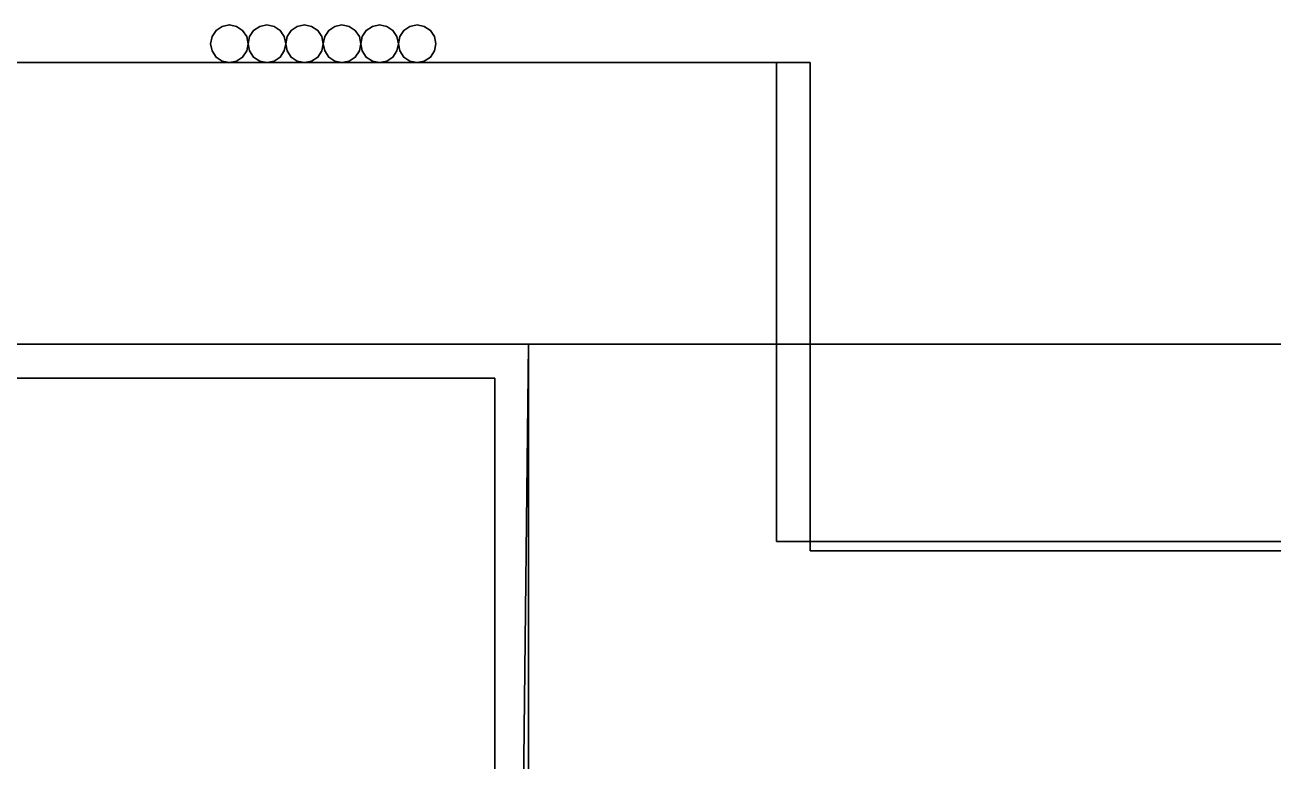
# Model space of a CAD drawing. Extents: x 0 to 6014, y -2463 to 0.
# Drawn here: x 665 to 1330, y -392 to 0 of the extents above; entities that cross this region are included whole.
import ezdxf

# ---------------------------------------------------------------- set-up
doc = ezdxf.new("R2010")
doc.units = 0
for name, color, linetype in [('LAYER0', 7, 'CONTINUOUS'), ('LAYER1', 7, 'CONTINUOUS'), ('LAYER280', 251, 'CONTINUOUS'), ('LAYER281', 251, 'CONTINUOUS'), ('LAYER282', 7, 'CONTINUOUS'), ('LAYER283', 7, 'CONTINUOUS'), ('LAYER284', 7, 'CONTINUOUS'), ('LAYER285', 7, 'CONTINUOUS'), ('LAYER286', 7, 'CONTINUOUS'), ('LAYER287', 7, 'CONTINUOUS'), ('LAYER383', 7, 'CONTINUOUS'), ('LAYER565', 7, 'CONTINUOUS'), ('LAYER568', 7, 'CONTINUOUS')]:
    doc.layers.add(name, color=color, linetype=linetype)

msp = doc.modelspace()

# ---------------------------------------------------------------- linework, layer by layer
at = {"layer": 'LAYER0'}
for points, invisible_edges in [([(1065, -20), (0, -1850), (0, -20), (1065, -20)], 1), ([(0, -1850), (1065, -20), (1065, -275), (0, -1850)], 5), ([(0, -20, 5), (1065, -20), (0, -20), (0, -20, 5)], 1), ([(1065, -20), (0, -20, 5), (1065, -20, 5), (1065, -20)], 1), ([(2107, -1850, 5), (0, -20, 5), (0, -1850, 5), (2107, -1850, 5)], 1), ([(0, -20, 5), (2107, -1850, 5), (1065, -275, 5), (0, -20, 5)], 7), ([(1065, -20, 5), (0, -20, 5), (1065, -275, 5), (1065, -20, 5)], 2), ([(1065, -20), (1065, -275, 5), (1065, -275), (1065, -20)], 1), ([(1065, -275, 5), (1065, -20), (1065, -20, 5), (1065, -275, 5)], 1), ([(0, -1850), (1065, -275), (2107, -1850), (0, -1850)], 3), ([(2107, -1850), (1065, -275), (1510, -275), (2107, -1850)], 5), ([(1065, -275, 5), (1510, -275), (1065, -275), (1065, -275, 5)], 1), ([(1510, -275), (1065, -275, 5), (1510, -275, 5), (1510, -275)], 1), ([(1065, -275, 5), (2107, -1850, 5), (1510, -275, 5), (1065, -275, 5)], 3)]:
    msp.add_3dface(points, dxfattribs=dict(at, invisible_edges=invisible_edges))
at = {"layer": 'LAYER1'}
for points, invisible_edges in [([(150, -170, 5), (0, -20, 5), (1083, -20, 5), (150, -170, 5)], 5), ([(0, -20, 2554), (1083, -20, 5), (0, -20, 5), (0, -20, 2554)], 1), ([(1083, -20, 5), (0, -20, 2554), (1083, -20, 2554), (1083, -20, 5)], 1), ([(150, -170, 5), (1083, -20, 5), (933, -170, 5), (150, -170, 5)], 3), ([(933, -170, 5), (1083, -20, 5), (933, -430, 5), (933, -170, 5)], 3), ([(933, -430, 5), (1083, -20, 5), (1083, -280, 5), (933, -430, 5)], 5), ([(1083, -20, 5), (1083, -280, 2554), (1083, -280, 5), (1083, -20, 5)], 1), ([(1083, -280, 2554), (1083, -20, 5), (1083, -20, 2554), (1083, -280, 2554)], 1), ([(933, -170, 2554), (150, -170, 5), (933, -170, 5), (933, -170, 2554)], 1), ([(150, -170, 5), (933, -170, 2554), (150, -170, 2554), (150, -170, 5)], 1), ([(933, -170, 2554), (933, -430, 5), (933, -430, 2554), (933, -170, 2554)], 1), ([(933, -430, 5), (933, -170, 2554), (933, -170, 5), (933, -430, 5)], 1), ([(933, -430, 5), (1083, -280, 5), (1658, -430, 5), (933, -430, 5)], 3), ([(1658, -430, 5), (1083, -280, 5), (1508, -280, 5), (1658, -430, 5)], 5), ([(1083, -280, 2554), (1508, -280, 5), (1083, -280, 5), (1083, -280, 2554)], 1), ([(1508, -280, 5), (1083, -280, 2554), (1508, -280, 2554), (1508, -280, 5)], 1)]:
    msp.add_3dface(points, dxfattribs=dict(at, invisible_edges=invisible_edges))
at = {"layer": 'LAYER280', "invisible_edges": 1}
for points in [[(933, -170, 1505), (253, -420, 1505), (253, -170, 1505), (933, -170, 1505)], [(253, -420, 1505), (933, -170, 1505), (933, -420, 1505), (253, -420, 1505)], [(253, -170, 1530), (933, -170, 1505), (253, -170, 1505), (253, -170, 1530)], [(933, -170, 1505), (253, -170, 1530), (933, -170, 1530), (933, -170, 1505)], [(933, -420, 1530), (253, -170, 1530), (253, -420, 1530), (933, -420, 1530)], [(253, -170, 1530), (933, -420, 1530), (933, -170, 1530), (253, -170, 1530)], [(933, -170, 1505), (933, -420, 1530), (933, -420, 1505), (933, -170, 1505)], [(933, -420, 1530), (933, -170, 1505), (933, -170, 1530), (933, -420, 1530)]]:
    msp.add_3dface(points, dxfattribs=at)
at = {"layer": 'LAYER281', "invisible_edges": 1}
for points in [[(933, -170, 1930), (253, -420, 1930), (253, -170, 1930), (933, -170, 1930)], [(253, -420, 1930), (933, -170, 1930), (933, -420, 1930), (253, -420, 1930)], [(253, -170, 1955), (933, -170, 1930), (253, -170, 1930), (253, -170, 1955)], [(933, -170, 1930), (253, -170, 1955), (933, -170, 1955), (933, -170, 1930)], [(933, -420, 1955), (253, -170, 1955), (253, -420, 1955), (933, -420, 1955)], [(253, -170, 1955), (933, -420, 1955), (933, -170, 1955), (253, -170, 1955)], [(933, -170, 1930), (933, -420, 1955), (933, -420, 1930), (933, -170, 1930)], [(933, -420, 1955), (933, -170, 1930), (933, -170, 1955), (933, -420, 1955)]]:
    msp.add_3dface(points, dxfattribs=at)
at = {"layer": 'LAYER282'}
for points, invisible_edges in [([(864.3811, -13.8201, 1855), (864.3911, -6.1799, 1855), (863.6311, -10, 1855), (864.3811, -13.8201, 1855)], 1), ([(864.3811, -13.8201, 2043), (864.3911, -6.1799, 2043), (863.6311, -10, 2043), (864.3811, -13.8201, 2043)], 1), ([(866.551, -17.0601, 1855), (864.3911, -6.1799, 1855), (864.3811, -13.8201, 1855), (866.551, -17.0601, 1855)], 3), ([(866.551, -17.0601, 2043), (864.3911, -6.1799, 2043), (864.3811, -13.8201, 2043), (866.551, -17.0601, 2043)], 3), ([(866.551, -17.0601, 1855), (866.551, -2.9299, 1855), (864.3911, -6.1799, 1855), (866.551, -17.0601, 1855)], 5), ([(866.551, -17.0601, 2043), (866.551, -2.9299, 2043), (864.3911, -6.1799, 2043), (866.551, -17.0601, 2043)], 5), ([(869.781, -19.23, 1855), (869.781, -0.76, 1855), (866.551, -2.9299, 1855), (869.781, -19.23, 1855)], 5), ([(869.781, -19.23, 2043), (869.781, -0.76, 2043), (866.551, -2.9299, 2043), (869.781, -19.23, 2043)], 5), ([(869.781, -19.23, 1855), (866.551, -2.9299, 1855), (866.551, -17.0601, 1855), (869.781, -19.23, 1855)], 3), ([(869.781, -19.23, 2043), (866.551, -2.9299, 2043), (866.551, -17.0601, 2043), (869.781, -19.23, 2043)], 3), ([(873.6011, -20, 1855), (873.6011, 0, 1855), (869.781, -0.76, 1855), (873.6011, -20, 1855)], 5), ([(873.6011, -20, 2043), (873.6011, 0, 2043), (869.781, -0.76, 2043), (873.6011, -20, 2043)], 5), ([(873.6011, -20, 1855), (869.781, -0.76, 1855), (869.781, -19.23, 1855), (873.6011, -20, 1855)], 3), ([(873.6011, -20, 2043), (869.781, -0.76, 2043), (869.781, -19.23, 2043), (873.6011, -20, 2043)], 3), ([(877.4412, -19.24, 1855), (877.4412, -0.76, 1855), (873.6011, 0, 1855), (877.4412, -19.24, 1855)], 5), ([(877.4412, -19.24, 1855), (873.6011, 0, 1855), (873.6011, -20, 1855), (877.4412, -19.24, 1855)], 3), ([(877.4412, -19.24, 2043), (877.4412, -0.76, 2043), (873.6011, 0, 2043), (877.4412, -19.24, 2043)], 5), ([(877.4412, -19.24, 2043), (873.6011, 0, 2043), (873.6011, -20, 2043), (877.4412, -19.24, 2043)], 3), ([(880.6912, -17.0801, 1855), (880.6912, -2.9199, 1855), (877.4412, -0.76, 1855), (880.6912, -17.0801, 1855)], 5), ([(880.6912, -17.0801, 1855), (877.4412, -0.76, 1855), (877.4412, -19.24, 1855), (880.6912, -17.0801, 1855)], 3), ([(880.6912, -17.0801, 2043), (880.6912, -2.9199, 2043), (877.4412, -0.76, 2043), (880.6912, -17.0801, 2043)], 5), ([(880.6912, -17.0801, 2043), (877.4412, -0.76, 2043), (877.4412, -19.24, 2043), (880.6912, -17.0801, 2043)], 3), ([(882.8611, -13.8301, 1855), (882.8611, -6.1699, 1855), (880.6912, -2.9199, 1855), (882.8611, -13.8301, 1855)], 5), ([(882.8611, -13.8301, 1855), (880.6912, -2.9199, 1855), (880.6912, -17.0801, 1855), (882.8611, -13.8301, 1855)], 3), ([(882.8611, -13.8301, 2043), (882.8611, -6.1699, 2043), (880.6912, -2.9199, 2043), (882.8611, -13.8301, 2043)], 5), ([(882.8611, -13.8301, 2043), (880.6912, -2.9199, 2043), (880.6912, -17.0801, 2043), (882.8611, -13.8301, 2043)], 3), ([(882.8611, -6.1699, 1855), (882.8611, -13.8301, 1855), (883.6311, -10, 1855), (882.8611, -6.1699, 1855)], 1), ([(882.8611, -6.1699, 2043), (882.8611, -13.8301, 2043), (883.6311, -10, 2043), (882.8611, -6.1699, 2043)], 1)]:
    msp.add_3dface(points, dxfattribs=dict(at, invisible_edges=invisible_edges))
at = {"layer": 'LAYER283'}
for points, invisible_edges in [([(844.3811, -13.8201, 1855), (844.3911, -6.1799, 1855), (843.6311, -10, 1855), (844.3811, -13.8201, 1855)], 1), ([(844.3811, -13.8201, 2043), (844.3911, -6.1799, 2043), (843.6311, -10, 2043), (844.3811, -13.8201, 2043)], 1), ([(846.551, -17.0601, 1855), (844.3911, -6.1799, 1855), (844.3811, -13.8201, 1855), (846.551, -17.0601, 1855)], 3), ([(846.551, -17.0601, 2043), (844.3911, -6.1799, 2043), (844.3811, -13.8201, 2043), (846.551, -17.0601, 2043)], 3), ([(846.551, -17.0601, 1855), (846.551, -2.9299, 1855), (844.3911, -6.1799, 1855), (846.551, -17.0601, 1855)], 5), ([(846.551, -17.0601, 2043), (846.551, -2.9299, 2043), (844.3911, -6.1799, 2043), (846.551, -17.0601, 2043)], 5), ([(849.781, -19.23, 1855), (849.781, -0.76, 1855), (846.551, -2.9299, 1855), (849.781, -19.23, 1855)], 5), ([(849.781, -19.23, 2043), (849.781, -0.76, 2043), (846.551, -2.9299, 2043), (849.781, -19.23, 2043)], 5), ([(849.781, -19.23, 1855), (846.551, -2.9299, 1855), (846.551, -17.0601, 1855), (849.781, -19.23, 1855)], 3), ([(849.781, -19.23, 2043), (846.551, -2.9299, 2043), (846.551, -17.0601, 2043), (849.781, -19.23, 2043)], 3), ([(853.6011, -20, 1855), (853.6011, 0, 1855), (849.781, -0.76, 1855), (853.6011, -20, 1855)], 5), ([(853.6011, -20, 2043), (853.6011, 0, 2043), (849.781, -0.76, 2043), (853.6011, -20, 2043)], 5), ([(853.6011, -20, 1855), (849.781, -0.76, 1855), (849.781, -19.23, 1855), (853.6011, -20, 1855)], 3), ([(853.6011, -20, 2043), (849.781, -0.76, 2043), (849.781, -19.23, 2043), (853.6011, -20, 2043)], 3), ([(857.4412, -19.24, 1855), (857.4412, -0.76, 1855), (853.6011, 0, 1855), (857.4412, -19.24, 1855)], 5), ([(857.4412, -19.24, 1855), (853.6011, 0, 1855), (853.6011, -20, 1855), (857.4412, -19.24, 1855)], 3), ([(857.4412, -19.24, 2043), (857.4412, -0.76, 2043), (853.6011, 0, 2043), (857.4412, -19.24, 2043)], 5), ([(857.4412, -19.24, 2043), (853.6011, 0, 2043), (853.6011, -20, 2043), (857.4412, -19.24, 2043)], 3), ([(860.6912, -17.0801, 1855), (860.6912, -2.9199, 1855), (857.4412, -0.76, 1855), (860.6912, -17.0801, 1855)], 5), ([(860.6912, -17.0801, 1855), (857.4412, -0.76, 1855), (857.4412, -19.24, 1855), (860.6912, -17.0801, 1855)], 3), ([(860.6912, -17.0801, 2043), (860.6912, -2.9199, 2043), (857.4412, -0.76, 2043), (860.6912, -17.0801, 2043)], 5), ([(860.6912, -17.0801, 2043), (857.4412, -0.76, 2043), (857.4412, -19.24, 2043), (860.6912, -17.0801, 2043)], 3), ([(862.8611, -13.8301, 1855), (862.8611, -6.1699, 1855), (860.6912, -2.9199, 1855), (862.8611, -13.8301, 1855)], 5), ([(862.8611, -13.8301, 1855), (860.6912, -2.9199, 1855), (860.6912, -17.0801, 1855), (862.8611, -13.8301, 1855)], 3), ([(862.8611, -13.8301, 2043), (862.8611, -6.1699, 2043), (860.6912, -2.9199, 2043), (862.8611, -13.8301, 2043)], 5), ([(862.8611, -13.8301, 2043), (860.6912, -2.9199, 2043), (860.6912, -17.0801, 2043), (862.8611, -13.8301, 2043)], 3), ([(862.8611, -6.1699, 1855), (862.8611, -13.8301, 1855), (863.6311, -10, 1855), (862.8611, -6.1699, 1855)], 1), ([(862.8611, -6.1699, 2043), (862.8611, -13.8301, 2043), (863.6311, -10, 2043), (862.8611, -6.1699, 2043)], 1)]:
    msp.add_3dface(points, dxfattribs=dict(at, invisible_edges=invisible_edges))
at = {"layer": 'LAYER284'}
for points, invisible_edges in [([(824.3811, -13.8201, 1855), (824.3911, -6.1799, 1855), (823.6311, -10, 1855), (824.3811, -13.8201, 1855)], 1), ([(824.3811, -13.8201, 2043), (824.3911, -6.1799, 2043), (823.6311, -10, 2043), (824.3811, -13.8201, 2043)], 1), ([(826.551, -17.0601, 1855), (824.3911, -6.1799, 1855), (824.3811, -13.8201, 1855), (826.551, -17.0601, 1855)], 3), ([(826.551, -17.0601, 2043), (824.3911, -6.1799, 2043), (824.3811, -13.8201, 2043), (826.551, -17.0601, 2043)], 3), ([(826.551, -17.0601, 1855), (826.551, -2.9299, 1855), (824.3911, -6.1799, 1855), (826.551, -17.0601, 1855)], 5), ([(826.551, -17.0601, 2043), (826.551, -2.9299, 2043), (824.3911, -6.1799, 2043), (826.551, -17.0601, 2043)], 5), ([(829.781, -19.23, 1855), (829.781, -0.76, 1855), (826.551, -2.9299, 1855), (829.781, -19.23, 1855)], 5), ([(829.781, -19.23, 2043), (829.781, -0.76, 2043), (826.551, -2.9299, 2043), (829.781, -19.23, 2043)], 5), ([(829.781, -19.23, 1855), (826.551, -2.9299, 1855), (826.551, -17.0601, 1855), (829.781, -19.23, 1855)], 3), ([(829.781, -19.23, 2043), (826.551, -2.9299, 2043), (826.551, -17.0601, 2043), (829.781, -19.23, 2043)], 3), ([(833.6011, -20, 1855), (833.6011, 0, 1855), (829.781, -0.76, 1855), (833.6011, -20, 1855)], 5), ([(833.6011, -20, 2043), (833.6011, 0, 2043), (829.781, -0.76, 2043), (833.6011, -20, 2043)], 5), ([(833.6011, -20, 1855), (829.781, -0.76, 1855), (829.781, -19.23, 1855), (833.6011, -20, 1855)], 3), ([(833.6011, -20, 2043), (829.781, -0.76, 2043), (829.781, -19.23, 2043), (833.6011, -20, 2043)], 3), ([(837.4412, -19.24, 1855), (837.4412, -0.76, 1855), (833.6011, 0, 1855), (837.4412, -19.24, 1855)], 5), ([(837.4412, -19.24, 1855), (833.6011, 0, 1855), (833.6011, -20, 1855), (837.4412, -19.24, 1855)], 3), ([(837.4412, -19.24, 2043), (837.4412, -0.76, 2043), (833.6011, 0, 2043), (837.4412, -19.24, 2043)], 5), ([(837.4412, -19.24, 2043), (833.6011, 0, 2043), (833.6011, -20, 2043), (837.4412, -19.24, 2043)], 3), ([(840.6912, -17.0801, 1855), (840.6912, -2.9199, 1855), (837.4412, -0.76, 1855), (840.6912, -17.0801, 1855)], 5), ([(840.6912, -17.0801, 1855), (837.4412, -0.76, 1855), (837.4412, -19.24, 1855), (840.6912, -17.0801, 1855)], 3), ([(840.6912, -17.0801, 2043), (840.6912, -2.9199, 2043), (837.4412, -0.76, 2043), (840.6912, -17.0801, 2043)], 5), ([(840.6912, -17.0801, 2043), (837.4412, -0.76, 2043), (837.4412, -19.24, 2043), (840.6912, -17.0801, 2043)], 3), ([(842.8611, -13.8301, 1855), (842.8611, -6.1699, 1855), (840.6912, -2.9199, 1855), (842.8611, -13.8301, 1855)], 5), ([(842.8611, -13.8301, 1855), (840.6912, -2.9199, 1855), (840.6912, -17.0801, 1855), (842.8611, -13.8301, 1855)], 3), ([(842.8611, -13.8301, 2043), (842.8611, -6.1699, 2043), (840.6912, -2.9199, 2043), (842.8611, -13.8301, 2043)], 5), ([(842.8611, -13.8301, 2043), (840.6912, -2.9199, 2043), (840.6912, -17.0801, 2043), (842.8611, -13.8301, 2043)], 3), ([(842.8611, -6.1699, 1855), (842.8611, -13.8301, 1855), (843.6311, -10, 1855), (842.8611, -6.1699, 1855)], 1), ([(842.8611, -6.1699, 2043), (842.8611, -13.8301, 2043), (843.6311, -10, 2043), (842.8611, -6.1699, 2043)], 1)]:
    msp.add_3dface(points, dxfattribs=dict(at, invisible_edges=invisible_edges))
at = {"layer": 'LAYER285'}
for points, invisible_edges in [([(804.3811, -13.8201, 1855), (804.3911, -6.1799, 1855), (803.6311, -10, 1855), (804.3811, -13.8201, 1855)], 1), ([(804.3811, -13.8201, 2043), (804.3911, -6.1799, 2043), (803.6311, -10, 2043), (804.3811, -13.8201, 2043)], 1), ([(806.551, -17.0601, 1855), (804.3911, -6.1799, 1855), (804.3811, -13.8201, 1855), (806.551, -17.0601, 1855)], 3), ([(806.551, -17.0601, 2043), (804.3911, -6.1799, 2043), (804.3811, -13.8201, 2043), (806.551, -17.0601, 2043)], 3), ([(806.551, -17.0601, 1855), (806.551, -2.9299, 1855), (804.3911, -6.1799, 1855), (806.551, -17.0601, 1855)], 5), ([(806.551, -17.0601, 2043), (806.551, -2.9299, 2043), (804.3911, -6.1799, 2043), (806.551, -17.0601, 2043)], 5), ([(809.781, -19.23, 1855), (809.781, -0.76, 1855), (806.551, -2.9299, 1855), (809.781, -19.23, 1855)], 5), ([(809.781, -19.23, 2043), (809.781, -0.76, 2043), (806.551, -2.9299, 2043), (809.781, -19.23, 2043)], 5), ([(809.781, -19.23, 1855), (806.551, -2.9299, 1855), (806.551, -17.0601, 1855), (809.781, -19.23, 1855)], 3), ([(809.781, -19.23, 2043), (806.551, -2.9299, 2043), (806.551, -17.0601, 2043), (809.781, -19.23, 2043)], 3), ([(813.6011, -20, 1855), (813.6011, 0, 1855), (809.781, -0.76, 1855), (813.6011, -20, 1855)], 5), ([(813.6011, -20, 2043), (813.6011, 0, 2043), (809.781, -0.76, 2043), (813.6011, -20, 2043)], 5), ([(813.6011, -20, 1855), (809.781, -0.76, 1855), (809.781, -19.23, 1855), (813.6011, -20, 1855)], 3), ([(813.6011, -20, 2043), (809.781, -0.76, 2043), (809.781, -19.23, 2043), (813.6011, -20, 2043)], 3), ([(817.4412, -19.24, 1855), (817.4412, -0.76, 1855), (813.6011, 0, 1855), (817.4412, -19.24, 1855)], 5), ([(817.4412, -19.24, 1855), (813.6011, 0, 1855), (813.6011, -20, 1855), (817.4412, -19.24, 1855)], 3), ([(817.4412, -19.24, 2043), (817.4412, -0.76, 2043), (813.6011, 0, 2043), (817.4412, -19.24, 2043)], 5), ([(817.4412, -19.24, 2043), (813.6011, 0, 2043), (813.6011, -20, 2043), (817.4412, -19.24, 2043)], 3), ([(820.6912, -17.0801, 1855), (820.6912, -2.9199, 1855), (817.4412, -0.76, 1855), (820.6912, -17.0801, 1855)], 5), ([(820.6912, -17.0801, 1855), (817.4412, -0.76, 1855), (817.4412, -19.24, 1855), (820.6912, -17.0801, 1855)], 3), ([(820.6912, -17.0801, 2043), (820.6912, -2.9199, 2043), (817.4412, -0.76, 2043), (820.6912, -17.0801, 2043)], 5), ([(820.6912, -17.0801, 2043), (817.4412, -0.76, 2043), (817.4412, -19.24, 2043), (820.6912, -17.0801, 2043)], 3), ([(822.8611, -13.8301, 1855), (822.8611, -6.1699, 1855), (820.6912, -2.9199, 1855), (822.8611, -13.8301, 1855)], 5), ([(822.8611, -13.8301, 1855), (820.6912, -2.9199, 1855), (820.6912, -17.0801, 1855), (822.8611, -13.8301, 1855)], 3), ([(822.8611, -13.8301, 2043), (822.8611, -6.1699, 2043), (820.6912, -2.9199, 2043), (822.8611, -13.8301, 2043)], 5), ([(822.8611, -13.8301, 2043), (820.6912, -2.9199, 2043), (820.6912, -17.0801, 2043), (822.8611, -13.8301, 2043)], 3), ([(822.8611, -6.1699, 1855), (822.8611, -13.8301, 1855), (823.6311, -10, 1855), (822.8611, -6.1699, 1855)], 1), ([(822.8611, -6.1699, 2043), (822.8611, -13.8301, 2043), (823.6311, -10, 2043), (822.8611, -6.1699, 2043)], 1)]:
    msp.add_3dface(points, dxfattribs=dict(at, invisible_edges=invisible_edges))
at = {"layer": 'LAYER286'}
for points, invisible_edges in [([(784.3811, -13.8201, 1855), (784.3911, -6.1799, 1855), (783.6311, -10, 1855), (784.3811, -13.8201, 1855)], 1), ([(784.3811, -13.8201, 2043), (784.3911, -6.1799, 2043), (783.6311, -10, 2043), (784.3811, -13.8201, 2043)], 1), ([(786.551, -17.0601, 1855), (784.3911, -6.1799, 1855), (784.3811, -13.8201, 1855), (786.551, -17.0601, 1855)], 3), ([(786.551, -17.0601, 2043), (784.3911, -6.1799, 2043), (784.3811, -13.8201, 2043), (786.551, -17.0601, 2043)], 3), ([(786.551, -17.0601, 1855), (786.551, -2.9299, 1855), (784.3911, -6.1799, 1855), (786.551, -17.0601, 1855)], 5), ([(786.551, -17.0601, 2043), (786.551, -2.9299, 2043), (784.3911, -6.1799, 2043), (786.551, -17.0601, 2043)], 5), ([(789.781, -19.23, 1855), (789.781, -0.76, 1855), (786.551, -2.9299, 1855), (789.781, -19.23, 1855)], 5), ([(789.781, -19.23, 2043), (789.781, -0.76, 2043), (786.551, -2.9299, 2043), (789.781, -19.23, 2043)], 5), ([(789.781, -19.23, 1855), (786.551, -2.9299, 1855), (786.551, -17.0601, 1855), (789.781, -19.23, 1855)], 3), ([(789.781, -19.23, 2043), (786.551, -2.9299, 2043), (786.551, -17.0601, 2043), (789.781, -19.23, 2043)], 3), ([(793.6011, -20, 1855), (793.6011, 0, 1855), (789.781, -0.76, 1855), (793.6011, -20, 1855)], 5), ([(793.6011, -20, 2043), (793.6011, 0, 2043), (789.781, -0.76, 2043), (793.6011, -20, 2043)], 5), ([(793.6011, -20, 1855), (789.781, -0.76, 1855), (789.781, -19.23, 1855), (793.6011, -20, 1855)], 3), ([(793.6011, -20, 2043), (789.781, -0.76, 2043), (789.781, -19.23, 2043), (793.6011, -20, 2043)], 3), ([(797.4412, -19.24, 1855), (797.4412, -0.76, 1855), (793.6011, 0, 1855), (797.4412, -19.24, 1855)], 5), ([(797.4412, -19.24, 1855), (793.6011, 0, 1855), (793.6011, -20, 1855), (797.4412, -19.24, 1855)], 3), ([(797.4412, -19.24, 2043), (797.4412, -0.76, 2043), (793.6011, 0, 2043), (797.4412, -19.24, 2043)], 5), ([(797.4412, -19.24, 2043), (793.6011, 0, 2043), (793.6011, -20, 2043), (797.4412, -19.24, 2043)], 3), ([(800.6912, -17.0801, 1855), (800.6912, -2.9199, 1855), (797.4412, -0.76, 1855), (800.6912, -17.0801, 1855)], 5), ([(800.6912, -17.0801, 1855), (797.4412, -0.76, 1855), (797.4412, -19.24, 1855), (800.6912, -17.0801, 1855)], 3), ([(800.6912, -17.0801, 2043), (800.6912, -2.9199, 2043), (797.4412, -0.76, 2043), (800.6912, -17.0801, 2043)], 5), ([(800.6912, -17.0801, 2043), (797.4412, -0.76, 2043), (797.4412, -19.24, 2043), (800.6912, -17.0801, 2043)], 3), ([(802.8611, -13.8301, 1855), (802.8611, -6.1699, 1855), (800.6912, -2.9199, 1855), (802.8611, -13.8301, 1855)], 5), ([(802.8611, -13.8301, 1855), (800.6912, -2.9199, 1855), (800.6912, -17.0801, 1855), (802.8611, -13.8301, 1855)], 3), ([(802.8611, -13.8301, 2043), (802.8611, -6.1699, 2043), (800.6912, -2.9199, 2043), (802.8611, -13.8301, 2043)], 5), ([(802.8611, -13.8301, 2043), (800.6912, -2.9199, 2043), (800.6912, -17.0801, 2043), (802.8611, -13.8301, 2043)], 3), ([(802.8611, -6.1699, 1855), (802.8611, -13.8301, 1855), (803.6311, -10, 1855), (802.8611, -6.1699, 1855)], 1), ([(802.8611, -6.1699, 2043), (802.8611, -13.8301, 2043), (803.6311, -10, 2043), (802.8611, -6.1699, 2043)], 1)]:
    msp.add_3dface(points, dxfattribs=dict(at, invisible_edges=invisible_edges))
at = {"layer": 'LAYER287'}
for points, invisible_edges in [([(764.3811, -13.8201, 1855), (764.3911, -6.1799, 1855), (763.6311, -10, 1855), (764.3811, -13.8201, 1855)], 1), ([(764.3811, -13.8201, 2043), (764.3911, -6.1799, 2043), (763.6311, -10, 2043), (764.3811, -13.8201, 2043)], 1), ([(766.551, -17.0601, 1855), (764.3911, -6.1799, 1855), (764.3811, -13.8201, 1855), (766.551, -17.0601, 1855)], 3), ([(766.551, -17.0601, 2043), (764.3911, -6.1799, 2043), (764.3811, -13.8201, 2043), (766.551, -17.0601, 2043)], 3), ([(766.551, -17.0601, 1855), (766.551, -2.9299, 1855), (764.3911, -6.1799, 1855), (766.551, -17.0601, 1855)], 5), ([(766.551, -17.0601, 2043), (766.551, -2.9299, 2043), (764.3911, -6.1799, 2043), (766.551, -17.0601, 2043)], 5), ([(769.781, -19.23, 1855), (769.781, -0.76, 1855), (766.551, -2.9299, 1855), (769.781, -19.23, 1855)], 5), ([(769.781, -19.23, 2043), (769.781, -0.76, 2043), (766.551, -2.9299, 2043), (769.781, -19.23, 2043)], 5), ([(769.781, -19.23, 1855), (766.551, -2.9299, 1855), (766.551, -17.0601, 1855), (769.781, -19.23, 1855)], 3), ([(769.781, -19.23, 2043), (766.551, -2.9299, 2043), (766.551, -17.0601, 2043), (769.781, -19.23, 2043)], 3), ([(773.6011, -20, 1855), (773.6011, 0, 1855), (769.781, -0.76, 1855), (773.6011, -20, 1855)], 5), ([(773.6011, -20, 2043), (773.6011, 0, 2043), (769.781, -0.76, 2043), (773.6011, -20, 2043)], 5), ([(773.6011, -20, 1855), (769.781, -0.76, 1855), (769.781, -19.23, 1855), (773.6011, -20, 1855)], 3), ([(773.6011, -20, 2043), (769.781, -0.76, 2043), (769.781, -19.23, 2043), (773.6011, -20, 2043)], 3), ([(777.4412, -19.24, 1855), (777.4412, -0.76, 1855), (773.6011, 0, 1855), (777.4412, -19.24, 1855)], 5), ([(777.4412, -19.24, 1855), (773.6011, 0, 1855), (773.6011, -20, 1855), (777.4412, -19.24, 1855)], 3), ([(777.4412, -19.24, 2043), (777.4412, -0.76, 2043), (773.6011, 0, 2043), (777.4412, -19.24, 2043)], 5), ([(777.4412, -19.24, 2043), (773.6011, 0, 2043), (773.6011, -20, 2043), (777.4412, -19.24, 2043)], 3), ([(780.6912, -17.0801, 1855), (780.6912, -2.9199, 1855), (777.4412, -0.76, 1855), (780.6912, -17.0801, 1855)], 5), ([(780.6912, -17.0801, 1855), (777.4412, -0.76, 1855), (777.4412, -19.24, 1855), (780.6912, -17.0801, 1855)], 3), ([(780.6912, -17.0801, 2043), (780.6912, -2.9199, 2043), (777.4412, -0.76, 2043), (780.6912, -17.0801, 2043)], 5), ([(780.6912, -17.0801, 2043), (777.4412, -0.76, 2043), (777.4412, -19.24, 2043), (780.6912, -17.0801, 2043)], 3), ([(782.8611, -13.8301, 1855), (782.8611, -6.1699, 1855), (780.6912, -2.9199, 1855), (782.8611, -13.8301, 1855)], 5), ([(782.8611, -13.8301, 1855), (780.6912, -2.9199, 1855), (780.6912, -17.0801, 1855), (782.8611, -13.8301, 1855)], 3), ([(782.8611, -13.8301, 2043), (782.8611, -6.1699, 2043), (780.6912, -2.9199, 2043), (782.8611, -13.8301, 2043)], 5), ([(782.8611, -13.8301, 2043), (780.6912, -2.9199, 2043), (780.6912, -17.0801, 2043), (782.8611, -13.8301, 2043)], 3), ([(782.8611, -6.1699, 1855), (782.8611, -13.8301, 1855), (783.6311, -10, 1855), (782.8611, -6.1699, 1855)], 1), ([(782.8611, -6.1699, 2043), (782.8611, -13.8301, 2043), (783.6311, -10, 2043), (782.8611, -6.1699, 2043)], 1)]:
    msp.add_3dface(points, dxfattribs=dict(at, invisible_edges=invisible_edges))
at = {"layer": 'LAYER383'}
for points, invisible_edges in [([(1005.45, -532.96, 895), (150, -170, 895), (3455, -170, 895), (1005.45, -532.96, 895)], 5), ([(150, -170, 895), (1005.45, -532.96, 895), (150, -833, 895), (150, -170, 895)], 3), ([(150, -170, 915), (3455, -170, 895), (150, -170, 895), (150, -170, 915)], 1), ([(3455, -170, 895), (150, -170, 915), (3455, -170, 915), (3455, -170, 895)], 1), ([(1005.45, -532.96, 915), (150, -170, 915), (1005.45, -762.3, 915), (1005.45, -532.96, 915)], 3), ([(150, -170, 915), (1005.45, -532.96, 915), (3455, -170, 915), (150, -170, 915)], 3), ([(150, -833, 915), (1005.45, -762.3, 915), (150, -170, 915), (150, -833, 915)], 3), ([(1005.45, -532.96, 895), (3455, -170, 895), (1363.41, -532.96, 895), (1005.45, -532.96, 895)], 3), ([(3455, -170, 915), (1005.45, -532.96, 915), (1363.41, -532.96, 915), (3455, -170, 915)], 5)]:
    msp.add_3dface(points, dxfattribs=dict(at, invisible_edges=invisible_edges))
at = {"layer": 'LAYER565'}
for points, invisible_edges in [([(933, -170, 2401), (150, -1700, 2401), (150, -170, 2401), (933, -170, 2401)], 1), ([(150, -1700, 2401), (933, -170, 2401), (930, -430, 2401), (150, -1700, 2401)], 5), ([(150, -170, 2551), (933, -170, 2401), (150, -170, 2401), (150, -170, 2551)], 1), ([(933, -170, 2401), (150, -170, 2551), (933, -170, 2551), (933, -170, 2401)], 1), ([(930, -1700, 2551), (150, -170, 2551), (150, -1700, 2551), (930, -1700, 2551)], 1), ([(150, -170, 2551), (930, -1700, 2551), (930, -430, 2551), (150, -170, 2551)], 7), ([(150, -170, 2551), (930, -430, 2551), (933, -170, 2551), (150, -170, 2551)], 1), ([(933, -170, 2401), (930, -430, 2551), (930, -430, 2401), (933, -170, 2401)], 1), ([(930, -430, 2551), (933, -170, 2401), (933, -170, 2551), (930, -430, 2551)], 1)]:
    msp.add_3dface(points, dxfattribs=dict(at, invisible_edges=invisible_edges))
at = {"layer": 'LAYER568'}
for points, invisible_edges in [([(933, -170, 915), (150, -188, 915), (150, -170, 915), (933, -170, 915)], 1), ([(150, -188, 915), (933, -170, 915), (915, -188, 915), (150, -188, 915)], 3), ([(150, -170, 1525), (933, -170, 915), (150, -170, 915), (150, -170, 1525)], 1), ([(933, -170, 915), (150, -170, 1525), (933, -170, 1525), (933, -170, 915)], 1), ([(915, -188, 1525), (150, -170, 1525), (150, -188, 1525), (915, -188, 1525)], 1), ([(150, -170, 1525), (915, -188, 1525), (933, -170, 1525), (150, -170, 1525)], 3), ([(915, -188, 915), (933, -170, 915), (915, -448, 915), (915, -188, 915)], 3), ([(915, -448, 915), (933, -170, 915), (933, -430, 915), (915, -448, 915)], 5), ([(933, -170, 1525), (915, -188, 1525), (933, -430, 1525), (933, -170, 1525)], 3), ([(933, -170, 915), (933, -430, 1525), (933, -430, 915), (933, -170, 915)], 1), ([(933, -430, 1525), (933, -170, 915), (933, -170, 1525), (933, -430, 1525)], 1), ([(915, -188, 1525), (150, -188, 915), (915, -188, 915), (915, -188, 1525)], 1), ([(150, -188, 915), (915, -188, 1525), (150, -188, 1525), (150, -188, 915)], 1), ([(915, -188, 1525), (915, -448, 915), (915, -448, 1525), (915, -188, 1525)], 1), ([(915, -448, 915), (915, -188, 1525), (915, -188, 915), (915, -448, 915)], 1), ([(915, -448, 1525), (933, -430, 1525), (915, -188, 1525), (915, -448, 1525)], 3)]:
    msp.add_3dface(points, dxfattribs=dict(at, invisible_edges=invisible_edges))

# ---------------------------------------------------------------- meshes
at = {"layer": 'LAYER1'}
mesh = msp.add_polymesh((11, 2), dxfattribs=at)
for k, corner in enumerate([(2257, -1700, 2554), (2257, -2463, 2554), (150, -1700, 2554), (2257, -1700, 2554), (150, -170, 2554), (150, -1700, 2554), (933, -170, 2554), (150, -170, 2554), (933, -430, 2554), (933, -170, 2554), (1658, -430, 2554), (933, -430, 2554), (1658, -160, 2554), (1658, -430, 2554), (4428, -160, 2554), (1658, -160, 2554), (4428, -800, 2554), (4428, -160, 2554), (6013.688, -800, 2554), (4428, -800, 2554), (6013.688, -650, 2554), (4578, -650, 2554)]):
    mesh.set_mesh_vertex(divmod(k, 2), corner)
at = {"layer": 'LAYER282'}
mesh = msp.add_polymesh((2, 5), dxfattribs=at)
for k, corner in enumerate([(873.6052, 0, 1855), (869.7842, -0.7649, 1855), (866.5471, -2.9331, 1855), (864.3872, -6.175, 1855), (863.6311, -9.9971, 1855), (873.6052, 0, 2043), (869.7842, -0.7649, 2043), (866.5471, -2.9331, 2043), (864.3872, -6.175, 2043), (863.6311, -9.9971, 2043)]):
    mesh.set_mesh_vertex(divmod(k, 5), corner)
mesh = msp.add_polymesh((2, 5), dxfattribs=at)
for k, corner in enumerate([(883.6311, -9.9971, 1855), (882.863, -6.167, 1855), (880.688, -2.9221, 1855), (877.437, -0.7571, 1855), (873.6052, 0, 1855), (883.6311, -9.9971, 2043), (882.863, -6.167, 2043), (880.688, -2.9221, 2043), (877.437, -0.7571, 2043), (873.6052, 0, 2043)]):
    mesh.set_mesh_vertex(divmod(k, 5), corner)
mesh = msp.add_polymesh((2, 5), dxfattribs=at)
for k, corner in enumerate([(863.6311, -9.9971, 1855), (864.386, -13.821, 1855), (866.5461, -17.064, 1855), (869.7842, -19.2339, 1855), (873.6052, -20, 1855), (863.6311, -9.9971, 2043), (864.386, -13.821, 2043), (866.5461, -17.064, 2043), (869.7842, -19.2339, 2043), (873.6052, -20, 2043)]):
    mesh.set_mesh_vertex(divmod(k, 5), corner)
mesh = msp.add_polymesh((2, 5), dxfattribs=at)
for k, corner in enumerate([(873.6052, -20, 1855), (877.438, -19.2419, 1855), (880.6902, -17.075, 1855), (882.864, -13.8291, 1855), (883.6311, -9.9971, 1855), (873.6052, -20, 2043), (877.438, -19.2419, 2043), (880.6902, -17.075, 2043), (882.864, -13.8291, 2043), (883.6311, -9.9971, 2043)]):
    mesh.set_mesh_vertex(divmod(k, 5), corner)
at = {"layer": 'LAYER283'}
mesh = msp.add_polymesh((2, 5), dxfattribs=at)
for k, corner in enumerate([(853.6052, 0, 1855), (849.7842, -0.7649, 1855), (846.5471, -2.9331, 1855), (844.3872, -6.175, 1855), (843.6311, -9.9971, 1855), (853.6052, 0, 2043), (849.7842, -0.7649, 2043), (846.5471, -2.9331, 2043), (844.3872, -6.175, 2043), (843.6311, -9.9971, 2043)]):
    mesh.set_mesh_vertex(divmod(k, 5), corner)
mesh = msp.add_polymesh((2, 5), dxfattribs=at)
for k, corner in enumerate([(863.6311, -9.9971, 1855), (862.863, -6.167, 1855), (860.688, -2.9221, 1855), (857.437, -0.7571, 1855), (853.6052, 0, 1855), (863.6311, -9.9971, 2043), (862.863, -6.167, 2043), (860.688, -2.9221, 2043), (857.437, -0.7571, 2043), (853.6052, 0, 2043)]):
    mesh.set_mesh_vertex(divmod(k, 5), corner)
mesh = msp.add_polymesh((2, 5), dxfattribs=at)
for k, corner in enumerate([(843.6311, -9.9971, 1855), (844.386, -13.821, 1855), (846.5461, -17.064, 1855), (849.7842, -19.2339, 1855), (853.6052, -20, 1855), (843.6311, -9.9971, 2043), (844.386, -13.821, 2043), (846.5461, -17.064, 2043), (849.7842, -19.2339, 2043), (853.6052, -20, 2043)]):
    mesh.set_mesh_vertex(divmod(k, 5), corner)
mesh = msp.add_polymesh((2, 5), dxfattribs=at)
for k, corner in enumerate([(853.6052, -20, 1855), (857.438, -19.2419, 1855), (860.6902, -17.075, 1855), (862.864, -13.8291, 1855), (863.6311, -9.9971, 1855), (853.6052, -20, 2043), (857.438, -19.2419, 2043), (860.6902, -17.075, 2043), (862.864, -13.8291, 2043), (863.6311, -9.9971, 2043)]):
    mesh.set_mesh_vertex(divmod(k, 5), corner)
at = {"layer": 'LAYER284'}
mesh = msp.add_polymesh((2, 5), dxfattribs=at)
for k, corner in enumerate([(833.6052, 0, 1855), (829.7842, -0.7649, 1855), (826.5471, -2.9331, 1855), (824.3872, -6.175, 1855), (823.6311, -9.9971, 1855), (833.6052, 0, 2043), (829.7842, -0.7649, 2043), (826.5471, -2.9331, 2043), (824.3872, -6.175, 2043), (823.6311, -9.9971, 2043)]):
    mesh.set_mesh_vertex(divmod(k, 5), corner)
mesh = msp.add_polymesh((2, 5), dxfattribs=at)
for k, corner in enumerate([(843.6311, -9.9971, 1855), (842.863, -6.167, 1855), (840.688, -2.9221, 1855), (837.437, -0.7571, 1855), (833.6052, 0, 1855), (843.6311, -9.9971, 2043), (842.863, -6.167, 2043), (840.688, -2.9221, 2043), (837.437, -0.7571, 2043), (833.6052, 0, 2043)]):
    mesh.set_mesh_vertex(divmod(k, 5), corner)
mesh = msp.add_polymesh((2, 5), dxfattribs=at)
for k, corner in enumerate([(823.6311, -9.9971, 1855), (824.386, -13.821, 1855), (826.5461, -17.064, 1855), (829.7842, -19.2339, 1855), (833.6052, -20, 1855), (823.6311, -9.9971, 2043), (824.386, -13.821, 2043), (826.5461, -17.064, 2043), (829.7842, -19.2339, 2043), (833.6052, -20, 2043)]):
    mesh.set_mesh_vertex(divmod(k, 5), corner)
mesh = msp.add_polymesh((2, 5), dxfattribs=at)
for k, corner in enumerate([(833.6052, -20, 1855), (837.438, -19.2419, 1855), (840.6902, -17.075, 1855), (842.864, -13.8291, 1855), (843.6311, -9.9971, 1855), (833.6052, -20, 2043), (837.438, -19.2419, 2043), (840.6902, -17.075, 2043), (842.864, -13.8291, 2043), (843.6311, -9.9971, 2043)]):
    mesh.set_mesh_vertex(divmod(k, 5), corner)
at = {"layer": 'LAYER285'}
mesh = msp.add_polymesh((2, 5), dxfattribs=at)
for k, corner in enumerate([(813.6052, 0, 1855), (809.7842, -0.7649, 1855), (806.5471, -2.9331, 1855), (804.3872, -6.175, 1855), (803.6311, -9.9971, 1855), (813.6052, 0, 2043), (809.7842, -0.7649, 2043), (806.5471, -2.9331, 2043), (804.3872, -6.175, 2043), (803.6311, -9.9971, 2043)]):
    mesh.set_mesh_vertex(divmod(k, 5), corner)
mesh = msp.add_polymesh((2, 5), dxfattribs=at)
for k, corner in enumerate([(823.6311, -9.9971, 1855), (822.863, -6.167, 1855), (820.688, -2.9221, 1855), (817.437, -0.7571, 1855), (813.6052, 0, 1855), (823.6311, -9.9971, 2043), (822.863, -6.167, 2043), (820.688, -2.9221, 2043), (817.437, -0.7571, 2043), (813.6052, 0, 2043)]):
    mesh.set_mesh_vertex(divmod(k, 5), corner)
mesh = msp.add_polymesh((2, 5), dxfattribs=at)
for k, corner in enumerate([(803.6311, -9.9971, 1855), (804.386, -13.821, 1855), (806.5461, -17.064, 1855), (809.7842, -19.2339, 1855), (813.6052, -20, 1855), (803.6311, -9.9971, 2043), (804.386, -13.821, 2043), (806.5461, -17.064, 2043), (809.7842, -19.2339, 2043), (813.6052, -20, 2043)]):
    mesh.set_mesh_vertex(divmod(k, 5), corner)
mesh = msp.add_polymesh((2, 5), dxfattribs=at)
for k, corner in enumerate([(813.6052, -20, 1855), (817.438, -19.2419, 1855), (820.6902, -17.075, 1855), (822.864, -13.8291, 1855), (823.6311, -9.9971, 1855), (813.6052, -20, 2043), (817.438, -19.2419, 2043), (820.6902, -17.075, 2043), (822.864, -13.8291, 2043), (823.6311, -9.9971, 2043)]):
    mesh.set_mesh_vertex(divmod(k, 5), corner)
at = {"layer": 'LAYER286'}
mesh = msp.add_polymesh((2, 5), dxfattribs=at)
for k, corner in enumerate([(793.6052, 0, 1855), (789.7842, -0.7649, 1855), (786.5471, -2.9331, 1855), (784.3872, -6.175, 1855), (783.6311, -9.9971, 1855), (793.6052, 0, 2043), (789.7842, -0.7649, 2043), (786.5471, -2.9331, 2043), (784.3872, -6.175, 2043), (783.6311, -9.9971, 2043)]):
    mesh.set_mesh_vertex(divmod(k, 5), corner)
mesh = msp.add_polymesh((2, 5), dxfattribs=at)
for k, corner in enumerate([(803.6311, -9.9971, 1855), (802.863, -6.167, 1855), (800.688, -2.9221, 1855), (797.437, -0.7571, 1855), (793.6052, 0, 1855), (803.6311, -9.9971, 2043), (802.863, -6.167, 2043), (800.688, -2.9221, 2043), (797.437, -0.7571, 2043), (793.6052, 0, 2043)]):
    mesh.set_mesh_vertex(divmod(k, 5), corner)
mesh = msp.add_polymesh((2, 5), dxfattribs=at)
for k, corner in enumerate([(783.6311, -9.9971, 1855), (784.386, -13.821, 1855), (786.5461, -17.064, 1855), (789.7842, -19.2339, 1855), (793.6052, -20, 1855), (783.6311, -9.9971, 2043), (784.386, -13.821, 2043), (786.5461, -17.064, 2043), (789.7842, -19.2339, 2043), (793.6052, -20, 2043)]):
    mesh.set_mesh_vertex(divmod(k, 5), corner)
mesh = msp.add_polymesh((2, 5), dxfattribs=at)
for k, corner in enumerate([(793.6052, -20, 1855), (797.438, -19.2419, 1855), (800.6902, -17.075, 1855), (802.864, -13.8291, 1855), (803.6311, -9.9971, 1855), (793.6052, -20, 2043), (797.438, -19.2419, 2043), (800.6902, -17.075, 2043), (802.864, -13.8291, 2043), (803.6311, -9.9971, 2043)]):
    mesh.set_mesh_vertex(divmod(k, 5), corner)
at = {"layer": 'LAYER287'}
mesh = msp.add_polymesh((2, 5), dxfattribs=at)
for k, corner in enumerate([(773.6052, 0, 1855), (769.7842, -0.7649, 1855), (766.5471, -2.9331, 1855), (764.3872, -6.175, 1855), (763.6311, -9.9971, 1855), (773.6052, 0, 2043), (769.7842, -0.7649, 2043), (766.5471, -2.9331, 2043), (764.3872, -6.175, 2043), (763.6311, -9.9971, 2043)]):
    mesh.set_mesh_vertex(divmod(k, 5), corner)
mesh = msp.add_polymesh((2, 5), dxfattribs=at)
for k, corner in enumerate([(783.6311, -9.9971, 1855), (782.863, -6.167, 1855), (780.688, -2.9221, 1855), (777.437, -0.7571, 1855), (773.6052, 0, 1855), (783.6311, -9.9971, 2043), (782.863, -6.167, 2043), (780.688, -2.9221, 2043), (777.437, -0.7571, 2043), (773.6052, 0, 2043)]):
    mesh.set_mesh_vertex(divmod(k, 5), corner)
mesh = msp.add_polymesh((2, 5), dxfattribs=at)
for k, corner in enumerate([(763.6311, -9.9971, 1855), (764.386, -13.821, 1855), (766.5461, -17.064, 1855), (769.7842, -19.2339, 1855), (773.6052, -20, 1855), (763.6311, -9.9971, 2043), (764.386, -13.821, 2043), (766.5461, -17.064, 2043), (769.7842, -19.2339, 2043), (773.6052, -20, 2043)]):
    mesh.set_mesh_vertex(divmod(k, 5), corner)
mesh = msp.add_polymesh((2, 5), dxfattribs=at)
for k, corner in enumerate([(773.6052, -20, 1855), (777.438, -19.2419, 1855), (780.6902, -17.075, 1855), (782.864, -13.8291, 1855), (783.6311, -9.9971, 1855), (773.6052, -20, 2043), (777.438, -19.2419, 2043), (780.6902, -17.075, 2043), (782.864, -13.8291, 2043), (783.6311, -9.9971, 2043)]):
    mesh.set_mesh_vertex(divmod(k, 5), corner)

doc.saveas('drawing.dxf')
